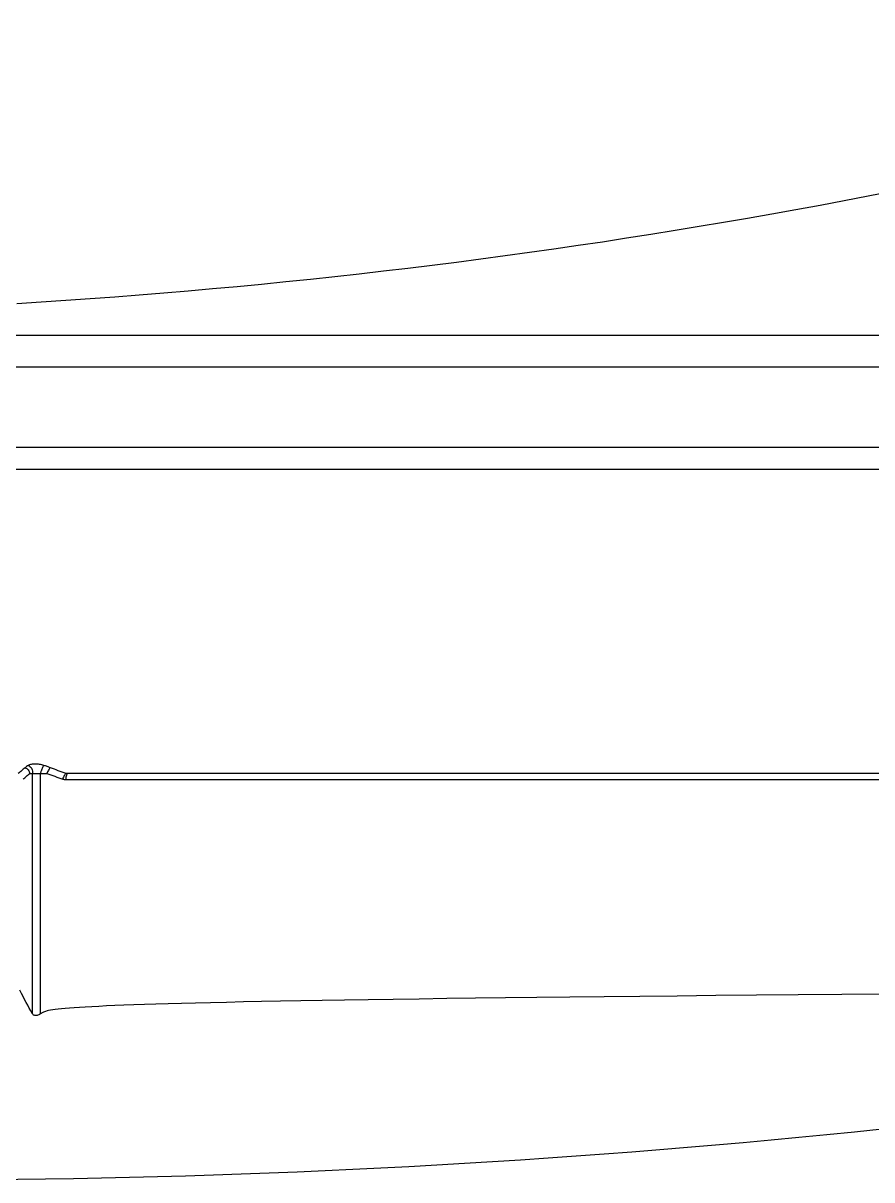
# Model space of a CAD drawing. Header units: inches. Extents: x 24920 to 61775, y 10942 to 38819.
# Drawn here: x 48672.79 to 48686.36, y 29512.93 to 29531.43 of the extents above; entities that cross this region are included whole.
import ezdxf

# ---------------------------------------------------------------- set-up
doc = ezdxf.new("R2010")
doc.units = ezdxf.units.IN
doc.header["$MEASUREMENT"] = 0
doc.layers.add('FF-FIXT', color=2, linetype='Continuous')

# ---------------------------------------------------------------- blocks, each defined once
blk = doc.blocks.new('ssgeg')
at = {"layer": 'FF-FIXT', "color": 8, "ltscale": 3}
for p, q in [((48899.09, 29350.431), (48928.333, 29350.431)), ((48899.139, 29349.145), (48928.333, 29349.145)), ((48899.17, 29348.795), (48928.191, 29348.795)), ((48902.892, 29343.931), (48902.935, 29343.931)), ((48902.935, 29340.086), (48902.935, 29343.931)), ((48903.064, 29343.931), (48903.167, 29343.931)), ((48903.064, 29340.086), (48903.064, 29343.931)), ((48903.467, 29343.831), (48925.408, 29343.831)), ((48903.504, 29343.931), (48903.473, 29343.931)), ((48925.465, 29343.931), (48903.504, 29343.931)), ((48925.445, 29343.931), (48903.504, 29343.931))]:
    blk.add_line(p, q, dxfattribs=at)
for centre, radius, start, end in [((48896.404, 29255.806), 104.79, 72.83308, 86.56491), ((48896.404, 29456.055), 104.796, 273.43508, 287.16601), ((48900.948, 29486.891), 149.46, 269.81397, 280.77969)]:
    blk.add_arc(centre, radius, start, end, dxfattribs=at)
for points, knots in [([(48927.73, 29350.931), (48927.744, 29350.931), (48927.783, 29350.931), (48926.917, 29350.931), (48903.483, 29350.931), (48901.408, 29350.931), (48899.969, 29350.931), (48899.249, 29350.931)], [0, 0, 0, 0, 0.124168, 0.343126, 0.562084, 0.781042, 1, 1, 1, 1]), ([(48902.816, 29344.02), (48902.797, 29344.005), (48902.761, 29343.973), (48902.725, 29343.945), (48902.706, 29343.931)], [0, 0, 0, 0, 0.5, 1, 1, 1, 1]), ([(48902.867, 29344.058), (48902.858, 29344.052), (48902.839, 29344.04), (48902.823, 29344.027), (48902.816, 29344.02)], [0, 0, 0, 0, 0.500003, 1, 1, 1, 1]), ([(48902.816, 29344.02), (48902.833, 29344.015), (48902.852, 29344.003), (48902.88, 29343.97), (48902.889, 29343.95), (48902.892, 29343.931)], [0, 0, 0, 0, 0.5, 0.5, 1, 1, 1, 1]), ([(48903.117, 29344.058), (48903.106, 29344.061), (48903.083, 29344.068), (48903.047, 29344.075), (48903.011, 29344.08), (48902.965, 29344.081), (48902.911, 29344.077), (48902.882, 29344.064), (48902.867, 29344.058)], [0, 0, 0, 0, 0.125244, 0.2504219, 0.37569, 0.5009301, 0.7506343, 1, 1, 1, 1]), ([(48902.867, 29344.058), (48902.888, 29344.049), (48902.91, 29344.03), (48902.937, 29343.98), (48902.94, 29343.952), (48902.935, 29343.931)], [0, 0, 0, 0, 0.5, 0.5, 1, 1, 1, 1]), ([(48903.117, 29344.058), (48903.114, 29344.054), (48903.107, 29344.045), (48903.095, 29344.023), (48903.083, 29343.997), (48903.074, 29343.971), (48903.068, 29343.949), (48903.065, 29343.937), (48903.064, 29343.931)], [0, 0, 0, 0, 0.1873188, 0.3748764, 0.5621473, 0.7496069, 0.875012, 1, 1, 1, 1]), ([(48903.222, 29344.02), (48903.205, 29344.027), (48903.171, 29344.04), (48903.135, 29344.052), (48903.117, 29344.058)], [0, 0, 0, 0, 0.499997, 1, 1, 1, 1]), ([(48903.222, 29344.02), (48903.213, 29344.014), (48903.202, 29344.001), (48903.181, 29343.968), (48903.172, 29343.948), (48903.167, 29343.931)], [0, 0, 0, 0, 0.5, 0.5, 1, 1, 1, 1]), ([(48903.473, 29343.931), (48903.431, 29343.945), (48903.347, 29343.973), (48903.264, 29344.005), (48903.222, 29344.02)], [0, 0, 0, 0, 0.5, 1, 1, 1, 1]), ([(48902.786, 29343.839), (48902.803, 29343.854), (48902.839, 29343.883), (48902.874, 29343.915), (48902.892, 29343.931)], [0, 0, 0, 0, 0.498416, 1, 1, 1, 1]), ([(48902.935, 29343.931), (48902.939, 29343.931), (48902.944, 29343.931), (48902.95, 29343.931), (48902.957, 29343.931), (48902.966, 29343.931), (48902.976, 29343.931), (48902.985, 29343.931), (48902.996, 29343.931), (48903.007, 29343.931), (48903.018, 29343.931), (48903.029, 29343.931), (48903.04, 29343.931), (48903.048, 29343.931), (48903.056, 29343.931), (48903.064, 29343.931)], [0, 0, 0, 0, 0.0000293073, 0.0000293073, 0.0000293073, 0.0000629551, 0.0000629551, 0.0000629551, 0.0000966479, 0.0000966479, 0.0000966479, 0.0001303408, 0.0001303408, 0.0001303408, 0.0001544286, 0.0001544286, 0.0001544286, 0.0001544286]), ([(48903.167, 29343.931), (48903.208, 29343.915), (48903.292, 29343.883), (48903.376, 29343.854), (48903.418, 29343.839)], [0, 0, 0, 0, 0.5015849, 1, 1, 1, 1]), ([(48903.473, 29343.931), (48903.464, 29343.926), (48903.453, 29343.914), (48903.433, 29343.88), (48903.424, 29343.858), (48903.418, 29343.839)], [0, 0, 0, 0, 0.5, 0.5, 1, 1, 1, 1]), ([(48903.418, 29343.839), (48903.426, 29343.837), (48903.442, 29343.832), (48903.459, 29343.832), (48903.467, 29343.831)], [0, 0, 0, 0, 0.498577, 1, 1, 1, 1]), ([(48903.504, 29343.931), (48903.495, 29343.931), (48903.485, 29343.921), (48903.471, 29343.882), (48903.467, 29343.855), (48903.467, 29343.831)], [0, 0, 0, 0, 0.5, 0.5, 1, 1, 1, 1]), ([(48903.064, 29340.086), (48903.055, 29340.079), (48903.045, 29340.074), (48903.035, 29340.069), (48903.027, 29340.065), (48903.018, 29340.062), (48903.009, 29340.06), (48903, 29340.058), (48902.991, 29340.058), (48902.983, 29340.058), (48902.975, 29340.059), (48902.968, 29340.06), (48902.962, 29340.062), (48902.956, 29340.065), (48902.951, 29340.068), (48902.946, 29340.072), (48902.941, 29340.076), (48902.938, 29340.081), (48902.935, 29340.086)], [0, 0, 0, 0, 0.0000337382, 0.0000337382, 0.0000337382, 0.0000613606, 0.0000613606, 0.0000613606, 0.0000892256, 0.0000892256, 0.0000892256, 0.0001137012, 0.0001137012, 0.0001137012, 0.0001388699, 0.0001388699, 0.0001388699, 0.0001659953, 0.0001659953, 0.0001659953, 0.0001659953])]:
    blk.add_open_spline(points, degree=3, knots=knots, dxfattribs=at)
for points in [[(48902.935, 29340.086), (48902.866, 29340.205), (48902.8, 29340.33), (48902.735, 29340.462)], [(48925.408, 29340.462), (48903.384, 29340.33), (48903.226, 29340.205), (48903.064, 29340.086)]]:
    blk.add_open_spline(points, degree=3, dxfattribs=at)

msp = doc.modelspace()

# ---------------------------------------------------------------- block references
msp.add_blockref('ssgeg', (-230, 175.5))

doc.saveas('drawing.dxf')
